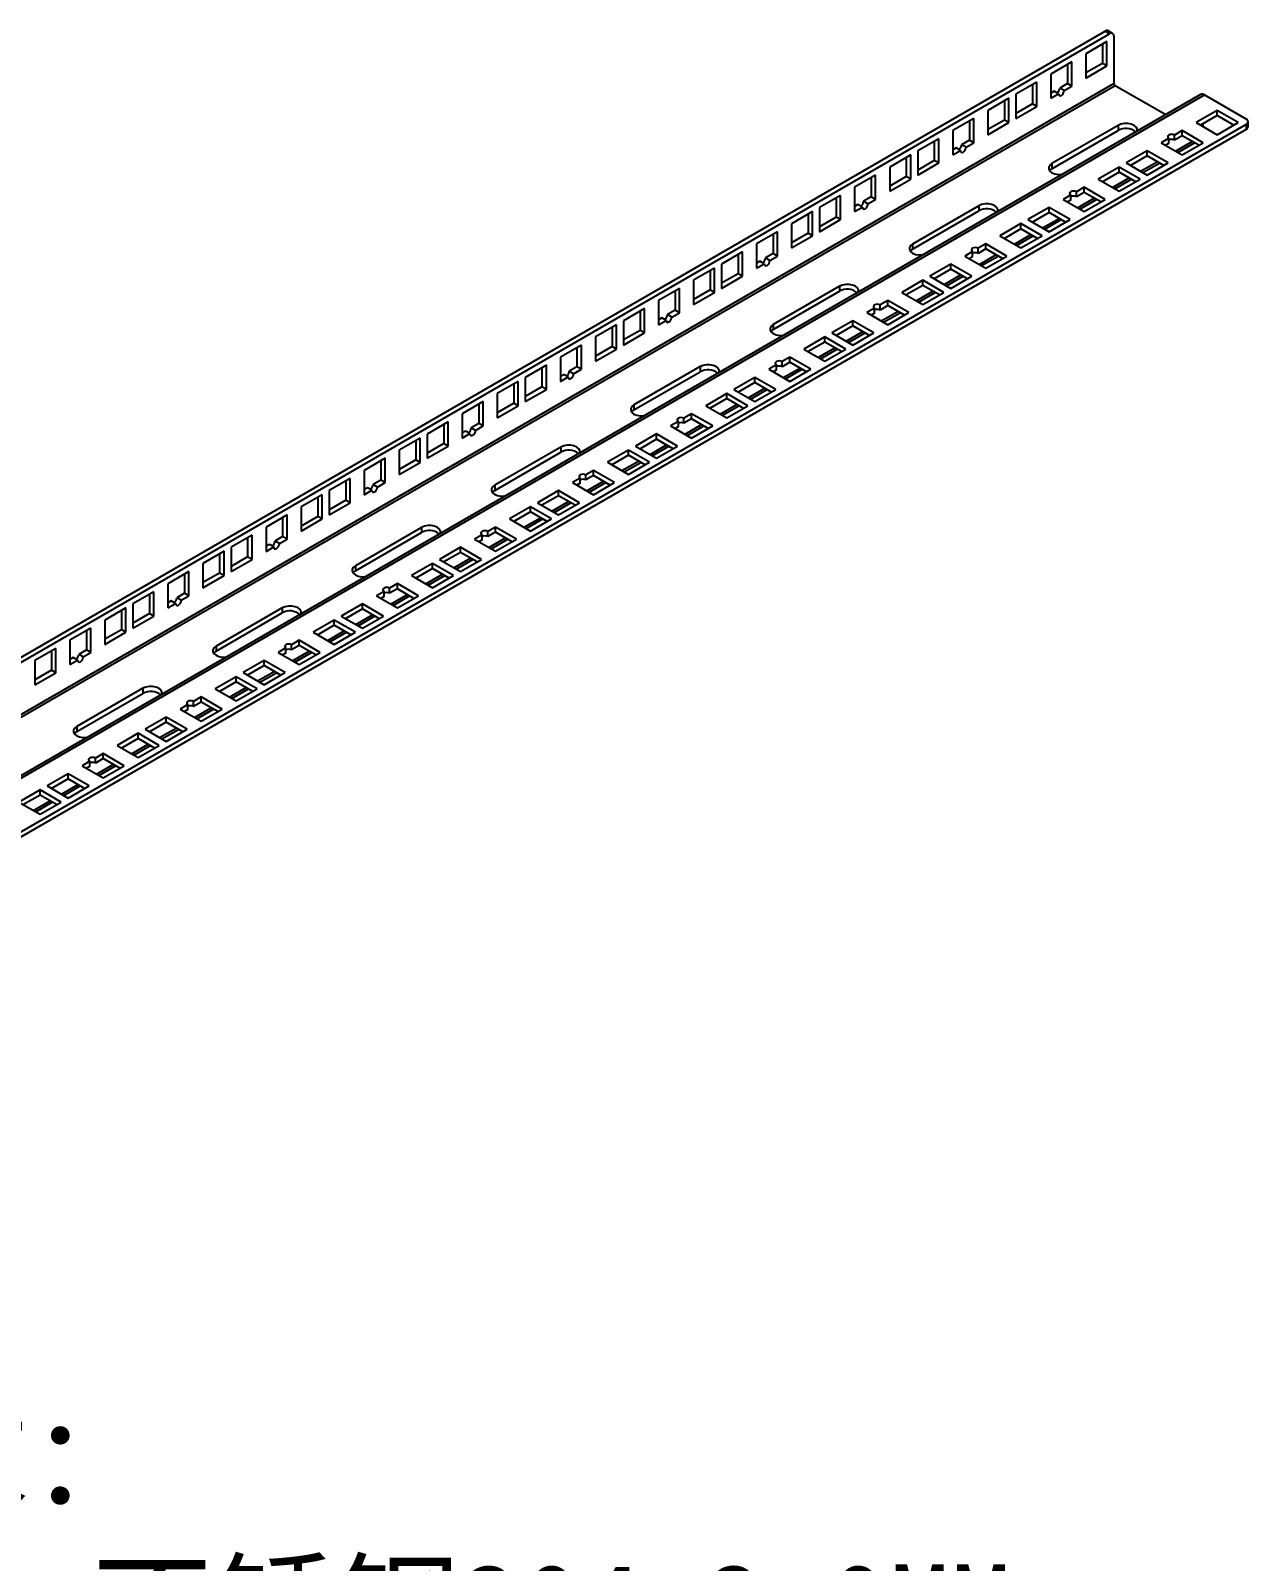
# Model space of a CAD drawing. Header units: millimetres. Extents: x -14348 to 6039, y -1826 to 2921.
# Drawn here: x 230.3 to 622.4, y -679.3 to -188.9 of the extents above; entities that cross this region are included whole.
import ezdxf

# ---------------------------------------------------------------- set-up
doc = ezdxf.new("R2010")
doc.units = ezdxf.units.MM
doc.layers.add('文字层', color=3, linetype='Continuous', lineweight=25)

msp = doc.modelspace()

# ---------------------------------------------------------------- linework, layer by layer
at = {"color": 7, "linetype": 'Continuous', "lineweight": 25}
for p, q in [((-179.157, -624.196), (574.618, -189.051)), ((-177.743, -625.013), (576.033, -189.867)), ((576.033, -189.867), (574.618, -189.051)), ((577.033, -189.768), (575.618, -188.952)), ((577.447, -190.684), (577.447, -205.79)), ((575.195, -192.392), (568.456, -196.283)), ((573.781, -193.209), (573.781, -199.358)), ((575.195, -200.174), (575.195, -192.392)), ((563.966, -198.875), (557.227, -202.765)), ((562.552, -199.691), (562.552, -205.84)), ((563.966, -206.656), (563.966, -198.875)), ((568.456, -196.283), (568.456, -204.064)), ((573.781, -199.358), (568.456, -202.431)), ((568.456, -204.064), (575.195, -200.174)), ((575.195, -200.174), (573.781, -199.358)), ((-179.157, -642.568), (577.447, -205.79)), ((552.744, -205.353), (546.005, -209.243)), ((552.744, -213.134), (552.744, -205.353)), ((557.227, -202.765), (557.227, -210.546)), ((562.552, -205.84), (560.08, -207.267)), ((563.966, -206.656), (562.552, -205.84)), ((-178.804, -643.181), (577.8, -206.402)), ((605.188, -209.338), (-151.416, -646.116)), ((-150.166, -646.24), (606.438, -209.462)), ((543.764, -210.537), (537.025, -214.427)), ((543.764, -218.319), (543.764, -210.537)), ((546.005, -209.243), (546.005, -217.025)), ((551.33, -206.169), (551.33, -212.318)), ((558.284, -208.303), (557.227, -208.914)), ((557.227, -210.546), (559.699, -209.12)), ((559.699, -209.12), (558.284, -208.303)), ((561.495, -208.083), (560.08, -207.267)), ((561.495, -208.083), (563.966, -206.656)), ((577.8, -206.402), (594.037, -215.775)), ((606.438, -209.462), (619.873, -217.218)), ((537.025, -214.427), (537.025, -222.209)), ((542.35, -211.353), (542.35, -217.502)), ((551.33, -212.318), (546.005, -215.392)), ((546.005, -217.025), (552.744, -213.134)), ((552.744, -213.134), (551.33, -212.318)), ((610.529, -214.423), (603.79, -218.314)), ((617.268, -218.314), (610.529, -214.423)), ((610.529, -216.056), (610.529, -214.423)), ((-133.903, -653.996), (619.873, -218.85)), ((-133.903, -655.629), (619.873, -220.483)), ((532.535, -217.019), (525.796, -220.91)), ((531.121, -217.836), (531.121, -223.985)), ((532.535, -224.801), (532.535, -217.019)), ((542.35, -217.502), (537.025, -220.576)), ((537.025, -222.209), (543.764, -218.319)), ((543.764, -218.319), (542.35, -217.502)), ((578.79, -219.22), (557.577, -231.466)), ((578.79, -219.22), (578.79, -220.853)), ((603.79, -218.314), (610.529, -222.204)), ((610.529, -216.056), (605.205, -219.13)), ((606.085, -219.638), (606.085, -218.622)), ((615.853, -219.13), (610.529, -216.056)), ((610.529, -222.204), (617.268, -218.314)), ((619.873, -220.483), (619.873, -218.85)), ((620.459, -219.667), (620.459, -218.034)), ((521.313, -223.498), (514.574, -227.388)), ((519.899, -224.314), (519.899, -230.463)), ((521.313, -231.279), (521.313, -223.498)), ((525.796, -220.91), (525.796, -228.691)), ((531.121, -223.985), (528.649, -225.411)), ((530.064, -226.228), (528.649, -225.411)), ((530.064, -226.228), (532.535, -224.801)), ((532.535, -224.801), (531.121, -223.985)), ((557.577, -233.099), (578.79, -220.853)), ((595.036, -223.367), (592.565, -224.794)), ((592.565, -224.794), (599.304, -228.684)), ((595.036, -225), (593.979, -225.61)), ((595.036, -225), (595.036, -223.367)), ((599.304, -220.904), (596.832, -222.33)), ((596.832, -223.963), (596.832, -222.33)), ((599.304, -222.537), (596.832, -223.963)), ((597.184, -227.46), (602.508, -224.387)), ((597.917, -227.883), (603.241, -224.81)), ((606.042, -224.794), (599.304, -220.904)), ((599.304, -222.537), (599.304, -220.904)), ((604.628, -225.61), (599.304, -222.537)), ((599.304, -228.684), (606.042, -224.794)), ((512.333, -228.682), (505.594, -232.572)), ((510.919, -229.498), (510.919, -235.647)), ((512.333, -236.463), (512.333, -228.682)), ((514.574, -227.388), (514.574, -235.169)), ((519.899, -230.463), (514.574, -233.537)), ((521.313, -231.279), (519.899, -230.463)), ((526.853, -226.448), (525.796, -227.058)), ((525.796, -228.691), (528.268, -227.264)), ((528.268, -227.264), (526.853, -226.448)), ((588.078, -227.384), (581.34, -231.274)), ((588.078, -229.017), (582.754, -232.091)), ((594.817, -231.274), (588.078, -227.384)), ((588.078, -229.017), (588.078, -227.384)), ((593.403, -232.091), (588.078, -229.017)), ((501.104, -235.164), (494.365, -239.054)), ((501.104, -242.946), (501.104, -235.164)), ((505.594, -232.572), (505.594, -240.354)), ((514.574, -235.169), (521.313, -231.279)), ((557.577, -231.466), (557.577, -233.099)), ((579.098, -232.568), (572.359, -236.458)), ((579.098, -234.201), (573.774, -237.275)), ((585.837, -236.458), (579.098, -232.568)), ((579.098, -234.201), (579.098, -232.568)), ((584.422, -237.275), (579.098, -234.201)), ((581.34, -231.274), (588.078, -235.164)), ((585.959, -233.941), (591.283, -230.867)), ((586.691, -234.364), (592.015, -231.29)), ((588.078, -235.164), (594.817, -231.274)), ((494.365, -239.054), (494.365, -246.836)), ((499.69, -235.98), (499.69, -242.129)), ((510.919, -235.647), (505.594, -238.721)), ((505.594, -240.354), (512.333, -236.463)), ((512.333, -236.463), (510.919, -235.647)), ((567.873, -239.048), (565.401, -240.475)), ((574.611, -242.939), (567.873, -239.048)), ((567.873, -240.681), (567.873, -239.048)), ((572.359, -236.458), (579.098, -240.348)), ((576.979, -239.125), (582.303, -236.051)), ((577.711, -239.548), (583.035, -236.474)), ((579.098, -240.348), (585.837, -236.458)), ((489.882, -241.642), (483.144, -245.532)), ((488.468, -242.459), (488.468, -248.607)), ((489.882, -249.424), (489.882, -241.642)), ((495.423, -244.593), (494.365, -245.203)), ((496.837, -245.409), (495.423, -244.593)), ((499.69, -242.129), (497.219, -243.556)), ((498.633, -244.372), (497.219, -243.556)), ((498.633, -244.372), (501.104, -242.946)), ((501.104, -242.946), (499.69, -242.129)), ((534.154, -244.988), (512.941, -257.234)), ((534.154, -244.988), (534.154, -246.621)), ((563.605, -241.512), (561.134, -242.939)), ((561.134, -242.939), (567.873, -246.829)), ((563.605, -243.145), (562.548, -243.755)), ((563.605, -243.145), (563.605, -241.512)), ((565.401, -242.108), (565.401, -240.475)), ((567.873, -240.681), (565.401, -242.108)), ((565.753, -245.605), (571.077, -242.531)), ((566.486, -246.028), (571.81, -242.954)), ((573.197, -243.755), (567.873, -240.681)), ((567.873, -246.829), (574.611, -242.939)), ((480.902, -246.826), (474.163, -250.717)), ((479.488, -247.643), (479.488, -253.792)), ((480.902, -254.608), (480.902, -246.826)), ((483.144, -245.532), (483.144, -253.314)), ((488.468, -248.607), (483.144, -251.681)), ((483.144, -253.314), (489.882, -249.424)), ((489.882, -249.424), (488.468, -248.607)), ((494.365, -246.836), (496.837, -245.409)), ((512.941, -258.867), (534.154, -246.621)), ((556.647, -245.529), (549.909, -249.419)), ((549.909, -249.419), (556.647, -253.309)), ((556.647, -247.162), (551.323, -250.235)), ((554.528, -252.085), (559.852, -249.012)), ((555.26, -252.508), (560.585, -249.435)), ((563.386, -249.419), (556.647, -245.529)), ((556.647, -247.162), (556.647, -245.529)), ((561.972, -250.235), (556.647, -247.162)), ((556.647, -253.309), (563.386, -249.419)), ((469.673, -253.309), (462.934, -257.199)), ((468.259, -254.125), (468.259, -260.274)), ((469.673, -261.09), (469.673, -253.309)), ((474.163, -250.717), (474.163, -258.498)), ((479.488, -253.792), (474.163, -256.865)), ((474.163, -258.498), (480.902, -254.608)), ((480.902, -254.608), (479.488, -253.792)), ((547.667, -250.713), (540.928, -254.603)), ((540.928, -254.603), (547.667, -258.493)), ((547.667, -252.346), (542.343, -255.419)), ((545.548, -257.27), (550.872, -254.196)), ((546.28, -257.692), (551.604, -254.619)), ((554.406, -254.603), (547.667, -250.713)), ((547.667, -252.346), (547.667, -250.713)), ((552.991, -255.419), (547.667, -252.346)), ((547.667, -258.493), (554.406, -254.603)), ((458.451, -259.787), (451.713, -263.677)), ((458.451, -267.568), (458.451, -259.787)), ((462.934, -257.199), (462.934, -264.98)), ((512.941, -257.234), (512.941, -258.867)), ((532.174, -259.656), (529.703, -261.083)), ((532.174, -261.29), (532.174, -259.656)), ((536.442, -257.193), (533.97, -258.62)), ((533.97, -260.253), (533.97, -258.62)), ((536.442, -258.826), (533.97, -260.253)), ((543.18, -261.083), (536.442, -257.193)), ((536.442, -258.826), (536.442, -257.193)), ((541.766, -261.9), (536.442, -258.826)), ((451.713, -263.677), (451.713, -271.459)), ((457.037, -260.603), (457.037, -266.752)), ((463.992, -262.737), (462.934, -263.348)), ((462.934, -264.98), (465.406, -263.554)), ((465.406, -263.554), (463.992, -262.737)), ((468.259, -260.274), (465.788, -261.701)), ((467.202, -262.517), (465.788, -261.701)), ((467.202, -262.517), (469.673, -261.09)), ((469.673, -261.09), (468.259, -260.274)), ((525.216, -263.673), (518.478, -267.563)), ((531.955, -267.563), (525.216, -263.673)), ((525.216, -265.306), (525.216, -263.673)), ((529.703, -261.083), (536.442, -264.973)), ((532.174, -261.29), (531.117, -261.9)), ((534.322, -263.75), (539.647, -260.676)), ((535.055, -264.173), (540.379, -261.099)), ((536.442, -264.973), (543.18, -261.083)), ((449.471, -264.971), (442.732, -268.861)), ((442.732, -268.861), (442.732, -276.643)), ((448.057, -265.787), (448.057, -271.936)), ((449.471, -272.753), (449.471, -264.971)), ((457.037, -266.752), (451.713, -269.826)), ((451.713, -271.459), (458.451, -267.568)), ((458.451, -267.568), (457.037, -266.752)), ((516.236, -268.857), (509.497, -272.748)), ((522.975, -272.748), (516.236, -268.857)), ((516.236, -270.491), (516.236, -268.857)), ((518.478, -267.563), (525.216, -271.454)), ((525.216, -265.306), (519.892, -268.38)), ((523.097, -270.23), (528.421, -267.156)), ((523.829, -270.653), (529.154, -267.579)), ((530.541, -268.38), (525.216, -265.306)), ((525.216, -271.454), (531.955, -267.563)), ((438.242, -271.453), (431.504, -275.344)), ((436.828, -272.27), (436.828, -278.419)), ((438.242, -279.235), (438.242, -271.453)), ((448.057, -271.936), (442.732, -275.01)), ((442.732, -276.643), (449.471, -272.753)), ((449.471, -272.753), (448.057, -271.936)), ((489.518, -270.756), (468.305, -283.002)), ((468.305, -284.635), (489.518, -272.389)), ((489.518, -270.756), (489.518, -272.389)), ((509.497, -272.748), (516.236, -276.638)), ((516.236, -270.491), (510.912, -273.564)), ((514.117, -275.414), (519.441, -272.341)), ((514.849, -275.837), (520.173, -272.763)), ((521.56, -273.564), (516.236, -270.491)), ((516.236, -276.638), (522.975, -272.748)), ((427.021, -277.932), (420.282, -281.822)), ((425.606, -278.748), (425.606, -284.897)), ((427.021, -285.713), (427.021, -277.932)), ((431.504, -275.344), (431.504, -283.125)), ((436.828, -278.419), (434.357, -279.845)), ((435.771, -280.662), (438.242, -279.235)), ((438.242, -279.235), (436.828, -278.419)), ((500.743, -277.801), (498.272, -279.228)), ((498.272, -279.228), (505.011, -283.118)), ((500.743, -279.434), (499.687, -280.044)), ((500.743, -279.434), (500.743, -277.801)), ((505.011, -275.338), (502.54, -276.764)), ((502.54, -278.397), (502.54, -276.764)), ((505.011, -276.971), (502.54, -278.397)), ((502.891, -281.894), (508.216, -278.821)), ((503.624, -282.317), (508.948, -279.244)), ((511.75, -279.228), (505.011, -275.338)), ((505.011, -276.971), (505.011, -275.338)), ((510.335, -280.044), (505.011, -276.971)), ((505.011, -283.118), (511.75, -279.228)), ((418.04, -283.116), (411.302, -287.006)), ((416.626, -283.932), (416.626, -290.081)), ((418.04, -290.897), (418.04, -283.116)), ((420.282, -281.822), (420.282, -289.603)), ((432.561, -280.882), (431.504, -281.492)), ((431.504, -283.125), (433.975, -281.698)), ((433.975, -281.698), (432.561, -280.882)), ((435.771, -280.662), (434.357, -279.845)), ((468.305, -283.002), (468.305, -284.635)), ((493.786, -281.818), (487.047, -285.708)), ((493.786, -283.451), (488.461, -286.525)), ((500.524, -285.708), (493.786, -281.818)), ((493.786, -283.451), (493.786, -281.818)), ((499.11, -286.525), (493.786, -283.451)), ((411.302, -287.006), (411.302, -294.788)), ((425.606, -284.897), (420.282, -287.971)), ((420.282, -289.603), (427.021, -285.713)), ((427.021, -285.713), (425.606, -284.897)), ((484.805, -287.002), (478.067, -290.892)), ((484.805, -288.635), (479.481, -291.709)), ((491.544, -290.892), (484.805, -287.002)), ((484.805, -288.635), (484.805, -287.002)), ((490.13, -291.709), (484.805, -288.635)), ((487.047, -285.708), (493.786, -289.598)), ((491.666, -288.375), (496.99, -285.301)), ((492.399, -288.798), (497.723, -285.724)), ((493.786, -289.598), (500.524, -285.708)), ((406.811, -289.598), (400.073, -293.488)), ((400.073, -293.488), (400.073, -301.27)), ((405.397, -290.414), (405.397, -296.563)), ((406.811, -297.38), (406.811, -289.598)), ((416.626, -290.081), (411.302, -293.155)), ((411.302, -294.788), (418.04, -290.897)), ((418.04, -290.897), (416.626, -290.081)), ((473.58, -293.482), (471.109, -294.909)), ((480.319, -297.373), (473.58, -293.482)), ((473.58, -295.115), (473.58, -293.482)), ((478.067, -290.892), (484.805, -294.782)), ((482.686, -293.559), (488.01, -290.485)), ((483.418, -293.982), (488.743, -290.908)), ((484.805, -294.782), (491.544, -290.892)), ((395.59, -296.076), (388.851, -299.966)), ((394.175, -296.893), (394.175, -303.041)), ((395.59, -303.858), (395.59, -296.076)), ((401.13, -299.027), (400.073, -299.637)), ((402.544, -299.843), (401.13, -299.027)), ((405.397, -296.563), (402.926, -297.99)), ((404.34, -298.806), (402.926, -297.99)), ((404.34, -298.806), (406.811, -297.38)), ((406.811, -297.38), (405.397, -296.563)), ((444.882, -296.524), (423.669, -308.77)), ((423.669, -310.403), (444.882, -298.157)), ((444.882, -296.524), (444.882, -298.157)), ((469.313, -295.946), (466.841, -297.373)), ((466.841, -297.373), (473.58, -301.263)), ((469.313, -297.579), (468.256, -298.189)), ((469.313, -297.579), (469.313, -295.946)), ((471.109, -296.542), (471.109, -294.909)), ((473.58, -295.115), (471.109, -296.542)), ((471.46, -300.039), (476.785, -296.966)), ((472.193, -300.462), (477.517, -297.388)), ((478.904, -298.189), (473.58, -295.115)), ((473.58, -301.263), (480.319, -297.373)), ((386.609, -301.26), (379.871, -305.151)), ((385.195, -302.077), (385.195, -308.226)), ((386.609, -309.042), (386.609, -301.26)), ((388.851, -299.966), (388.851, -307.748)), ((394.175, -303.041), (388.851, -306.115)), ((388.851, -307.748), (395.59, -303.858)), ((395.59, -303.858), (394.175, -303.041)), ((400.073, -301.27), (402.544, -299.843)), ((462.355, -299.963), (455.616, -303.853)), ((455.616, -303.853), (462.355, -307.743)), ((462.355, -301.596), (457.03, -304.669)), ((460.235, -306.519), (465.559, -303.446)), ((460.968, -306.942), (466.292, -303.869)), ((469.093, -303.853), (462.355, -299.963)), ((462.355, -301.596), (462.355, -299.963)), ((467.679, -304.669), (462.355, -301.596)), ((462.355, -307.743), (469.093, -303.853)), ((375.381, -307.743), (368.642, -311.633)), ((373.966, -308.559), (373.966, -314.708)), ((375.381, -315.524), (375.381, -307.743)), ((379.871, -305.151), (379.871, -312.932)), ((385.195, -308.226), (379.871, -311.299)), ((386.609, -309.042), (385.195, -308.226)), ((423.669, -308.77), (423.669, -310.403)), ((453.374, -305.147), (446.636, -309.037)), ((453.374, -306.78), (448.05, -309.853)), ((451.255, -311.704), (456.579, -308.63)), ((460.113, -309.037), (453.374, -305.147)), ((453.374, -306.78), (453.374, -305.147)), ((458.699, -309.853), (453.374, -306.78)), ((368.642, -311.633), (368.642, -319.414)), ((379.871, -312.932), (386.609, -309.042)), ((442.149, -311.627), (439.678, -313.054)), ((439.678, -314.687), (439.678, -313.054)), ((442.149, -313.26), (439.678, -314.687)), ((448.888, -315.517), (442.149, -311.627)), ((442.149, -313.26), (442.149, -311.627)), ((447.473, -316.334), (442.149, -313.26)), ((446.636, -309.037), (453.374, -312.927)), ((451.987, -312.126), (457.312, -309.053)), ((453.374, -312.927), (460.113, -309.037)), ((364.159, -314.221), (357.42, -318.111)), ((357.42, -318.111), (357.42, -325.893)), ((362.745, -315.037), (362.745, -321.186)), ((364.159, -322.003), (364.159, -314.221)), ((369.699, -317.171), (368.642, -317.782)), ((368.642, -319.414), (371.113, -317.988)), ((371.113, -317.988), (369.699, -317.171)), ((373.966, -314.708), (371.495, -316.135)), ((372.909, -316.951), (371.495, -316.135)), ((372.909, -316.951), (375.381, -315.524)), ((375.381, -315.524), (373.966, -314.708)), ((430.924, -318.107), (424.185, -321.997)), ((437.662, -321.997), (430.924, -318.107)), ((430.924, -319.74), (430.924, -318.107)), ((437.882, -314.091), (435.41, -315.517)), ((435.41, -315.517), (442.149, -319.407)), ((437.882, -315.724), (436.825, -316.334)), ((437.882, -315.724), (437.882, -314.091)), ((440.03, -318.184), (445.354, -315.11)), ((440.762, -318.607), (446.086, -315.533)), ((442.149, -319.407), (448.888, -315.517)), ((355.178, -319.405), (348.44, -323.295)), ((348.44, -323.295), (348.44, -331.077)), ((353.764, -320.221), (353.764, -326.37)), ((355.178, -327.187), (355.178, -319.405)), ((362.745, -321.186), (357.42, -324.26)), ((357.42, -325.893), (364.159, -322.003)), ((364.159, -322.003), (362.745, -321.186)), ((400.246, -322.291), (379.033, -334.538)), ((400.246, -322.291), (400.246, -323.925)), ((421.944, -323.291), (415.205, -327.182)), ((428.682, -327.182), (421.944, -323.291)), ((421.944, -324.925), (421.944, -323.291)), ((424.185, -321.997), (430.924, -325.888)), ((430.924, -319.74), (425.599, -322.814)), ((428.804, -324.664), (434.129, -321.59)), ((429.537, -325.087), (434.861, -322.013)), ((436.248, -322.814), (430.924, -319.74)), ((430.924, -325.888), (437.662, -321.997)), ((343.95, -325.887), (337.211, -329.778)), ((342.535, -326.704), (342.535, -332.853)), ((343.95, -333.669), (343.95, -325.887)), ((353.764, -326.37), (348.44, -329.444)), ((348.44, -331.077), (355.178, -327.187)), ((355.178, -327.187), (353.764, -326.37)), ((379.033, -336.171), (400.246, -323.925)), ((415.205, -327.182), (421.944, -331.072)), ((421.944, -324.925), (416.619, -327.998)), ((419.824, -329.848), (425.148, -326.775)), ((420.556, -330.271), (425.881, -327.197)), ((427.268, -327.998), (421.944, -324.925)), ((421.944, -331.072), (428.682, -327.182)), ((332.728, -332.366), (325.989, -336.256)), ((331.314, -333.182), (331.314, -339.331)), ((332.728, -340.147), (332.728, -332.366)), ((337.211, -329.778), (337.211, -337.559)), ((342.535, -332.853), (340.064, -334.279)), ((343.95, -333.669), (342.535, -332.853)), ((406.451, -332.235), (403.979, -333.662)), ((406.451, -333.868), (406.451, -332.235)), ((410.718, -329.772), (408.247, -331.198)), ((408.247, -332.831), (408.247, -331.198)), ((410.718, -331.405), (408.247, -332.831)), ((408.599, -336.328), (413.923, -333.255)), ((417.457, -333.662), (410.718, -329.772)), ((410.718, -331.405), (410.718, -329.772)), ((416.042, -334.478), (410.718, -331.405)), ((323.748, -337.55), (317.009, -341.44)), ((322.333, -338.366), (322.333, -344.515)), ((323.748, -345.331), (323.748, -337.55)), ((325.989, -336.256), (325.989, -344.037)), ((338.268, -335.316), (337.211, -335.926)), ((337.211, -337.559), (339.682, -336.132)), ((339.682, -336.132), (338.268, -335.316)), ((341.478, -335.096), (340.064, -334.279)), ((341.478, -335.096), (343.95, -333.669)), ((379.033, -334.538), (379.033, -336.171)), ((399.493, -336.252), (392.754, -340.142)), ((399.493, -337.885), (394.169, -340.959)), ((406.232, -340.142), (399.493, -336.252)), ((399.493, -337.885), (399.493, -336.252)), ((404.817, -340.959), (399.493, -337.885)), ((403.979, -333.662), (410.718, -337.552)), ((406.451, -333.868), (405.394, -334.478)), ((409.331, -336.751), (414.655, -333.678)), ((410.718, -337.552), (417.457, -333.662)), ((317.009, -341.44), (317.009, -349.222)), ((331.314, -339.331), (325.989, -342.405)), ((325.989, -344.037), (332.728, -340.147)), ((332.728, -340.147), (331.314, -339.331)), ((390.513, -341.436), (383.774, -345.326)), ((390.513, -343.069), (385.188, -346.143)), ((397.251, -345.326), (390.513, -341.436)), ((390.513, -343.069), (390.513, -341.436)), ((395.837, -346.143), (390.513, -343.069)), ((392.754, -340.142), (399.493, -344.032)), ((397.373, -342.809), (402.698, -339.735)), ((398.106, -343.232), (403.43, -340.158)), ((399.493, -344.032), (406.232, -340.142)), ((312.519, -344.032), (305.78, -347.922)), ((305.78, -347.922), (305.78, -355.704)), ((311.105, -344.848), (311.105, -350.997)), ((312.519, -351.814), (312.519, -344.032)), ((322.333, -344.515), (317.009, -347.589)), ((317.009, -349.222), (323.748, -345.331)), ((323.748, -345.331), (322.333, -344.515)), ((355.61, -348.059), (334.397, -360.305)), ((355.61, -348.059), (355.61, -349.692)), ((379.287, -347.916), (376.816, -349.343)), ((386.026, -351.807), (379.287, -347.916)), ((379.287, -349.549), (379.287, -347.916)), ((383.774, -345.326), (390.513, -349.216)), ((388.393, -347.993), (393.717, -344.919)), ((389.126, -348.416), (394.45, -345.342)), ((390.513, -349.216), (397.251, -345.326)), ((301.297, -350.51), (294.558, -354.4)), ((299.883, -351.327), (299.883, -357.475)), ((301.297, -358.292), (301.297, -350.51)), ((311.105, -350.997), (308.633, -352.424)), ((310.047, -353.24), (308.633, -352.424)), ((310.047, -353.24), (312.519, -351.814)), ((312.519, -351.814), (311.105, -350.997)), ((334.397, -361.939), (355.61, -349.692)), ((375.02, -350.38), (372.549, -351.807)), ((372.549, -351.807), (379.287, -355.697)), ((375.02, -352.013), (373.963, -352.623)), ((375.02, -352.013), (375.02, -350.38)), ((376.816, -350.976), (376.816, -349.343)), ((379.287, -349.549), (376.816, -350.976)), ((377.168, -354.473), (382.492, -351.4)), ((377.9, -354.896), (383.225, -351.822)), ((384.612, -352.623), (379.287, -349.549)), ((379.287, -355.697), (386.026, -351.807)), ((292.317, -355.694), (285.578, -359.585)), ((290.902, -356.511), (290.902, -362.66)), ((292.317, -363.476), (292.317, -355.694)), ((294.558, -354.4), (294.558, -362.182)), ((299.883, -357.475), (294.558, -360.549)), ((301.297, -358.292), (299.883, -357.475)), ((306.837, -353.461), (305.78, -354.071)), ((305.78, -355.704), (308.251, -354.277)), ((308.251, -354.277), (306.837, -353.461)), ((368.062, -354.397), (361.323, -358.287)), ((368.062, -356.03), (362.738, -359.103)), ((365.942, -360.953), (371.267, -357.88)), ((374.801, -358.287), (368.062, -354.397)), ((368.062, -356.03), (368.062, -354.397)), ((373.386, -359.103), (368.062, -356.03)), ((281.088, -362.177), (274.349, -366.067)), ((281.088, -369.958), (281.088, -362.177)), ((285.578, -359.585), (285.578, -367.366)), ((290.902, -362.66), (285.578, -365.733)), ((292.317, -363.476), (290.902, -362.66)), ((294.558, -362.182), (301.297, -358.292)), ((334.397, -360.305), (334.397, -361.939)), ((359.082, -359.581), (352.343, -363.471)), ((359.082, -361.214), (353.757, -364.287)), ((365.82, -363.471), (359.082, -359.581)), ((359.082, -361.214), (359.082, -359.581)), ((364.406, -364.287), (359.082, -361.214)), ((361.323, -358.287), (368.062, -362.177)), ((366.675, -361.376), (371.999, -358.303)), ((368.062, -362.177), (374.801, -358.287)), ((274.349, -366.067), (274.349, -373.849)), ((279.674, -362.993), (279.674, -369.142)), ((285.578, -367.366), (292.317, -363.476)), ((347.856, -366.061), (345.385, -367.488)), ((345.385, -369.121), (345.385, -367.488)), ((347.856, -367.694), (345.385, -369.121)), ((354.595, -369.951), (347.856, -366.061)), ((347.856, -367.694), (347.856, -366.061)), ((353.181, -370.768), (347.856, -367.694)), ((352.343, -363.471), (359.082, -367.361)), ((356.962, -366.138), (362.287, -363.064)), ((357.695, -366.56), (363.019, -363.487)), ((359.082, -367.361), (365.82, -363.471)), ((269.866, -368.655), (263.127, -372.545)), ((263.127, -372.545), (263.127, -380.327)), ((268.452, -369.471), (268.452, -375.62)), ((269.866, -376.437), (269.866, -368.655)), ((275.406, -371.605), (274.349, -372.216)), ((274.349, -373.849), (276.82, -372.422)), ((276.82, -372.422), (275.406, -371.605)), ((279.674, -369.142), (277.202, -370.569)), ((278.616, -371.385), (277.202, -370.569)), ((278.616, -371.385), (281.088, -369.958)), ((281.088, -369.958), (279.674, -369.142)), ((336.631, -372.541), (329.892, -376.431)), ((343.37, -376.431), (336.631, -372.541)), ((336.631, -374.174), (336.631, -372.541)), ((343.589, -368.525), (341.118, -369.951)), ((341.118, -369.951), (347.856, -373.841)), ((343.589, -370.158), (342.532, -370.768)), ((343.589, -370.158), (343.589, -368.525)), ((345.737, -372.618), (351.061, -369.544)), ((346.469, -373.041), (351.794, -369.967)), ((347.856, -373.841), (354.595, -369.951)), ((260.886, -373.839), (254.147, -377.729)), ((259.472, -374.655), (259.472, -380.804)), ((260.886, -381.621), (260.886, -373.839)), ((268.452, -375.62), (263.127, -378.694)), ((263.127, -380.327), (269.866, -376.437)), ((269.866, -376.437), (268.452, -375.62)), ((310.974, -373.827), (289.76, -386.073)), ((289.76, -387.706), (310.974, -375.46)), ((310.974, -373.827), (310.974, -375.46)), ((329.892, -376.431), (336.631, -380.322)), ((336.631, -374.174), (331.307, -377.248)), ((334.512, -379.098), (339.836, -376.024)), ((335.244, -379.521), (340.568, -376.447)), ((341.955, -377.248), (336.631, -374.174)), ((336.631, -380.322), (343.37, -376.431)), ((249.657, -380.321), (242.918, -384.212)), ((248.243, -381.138), (248.243, -387.287)), ((249.657, -388.103), (249.657, -380.321)), ((254.147, -377.729), (254.147, -385.511)), ((259.472, -380.804), (254.147, -383.878)), ((254.147, -385.511), (260.886, -381.621)), ((260.886, -381.621), (259.472, -380.804)), ((327.651, -377.725), (320.912, -381.616)), ((320.912, -381.616), (327.651, -385.506)), ((327.651, -379.359), (322.327, -382.432)), ((325.531, -384.282), (330.856, -381.209)), ((326.264, -384.705), (331.588, -381.631)), ((334.39, -381.616), (327.651, -377.725)), ((327.651, -379.359), (327.651, -377.725)), ((332.975, -382.432), (327.651, -379.359)), ((327.651, -385.506), (334.39, -381.616)), ((238.435, -386.8), (231.696, -390.69)), ((238.435, -394.581), (238.435, -386.8)), ((242.918, -384.212), (242.918, -391.993)), ((248.243, -387.287), (245.771, -388.713)), ((249.657, -388.103), (248.243, -387.287)), ((289.76, -386.073), (289.76, -387.706)), ((312.158, -386.669), (309.687, -388.096)), ((312.158, -388.302), (312.158, -386.669)), ((316.425, -384.206), (313.954, -385.632)), ((313.954, -387.265), (313.954, -385.632)), ((316.425, -385.839), (313.954, -387.265)), ((323.164, -388.096), (316.425, -384.206)), ((316.425, -385.839), (316.425, -384.206)), ((321.75, -388.912), (316.425, -385.839)), ((231.696, -390.69), (231.696, -398.471)), ((237.021, -387.616), (237.021, -393.765)), ((243.975, -389.75), (242.918, -390.36)), ((242.918, -391.993), (245.39, -390.566)), ((245.39, -390.566), (243.975, -389.75)), ((247.186, -389.53), (245.771, -388.713)), ((247.186, -389.53), (249.657, -388.103)), ((305.2, -390.686), (298.461, -394.576)), ((305.2, -392.319), (299.876, -395.393)), ((311.939, -394.576), (305.2, -390.686)), ((305.2, -392.319), (305.2, -390.686)), ((310.524, -395.393), (305.2, -392.319)), ((309.687, -388.096), (316.425, -391.986)), ((312.158, -388.302), (311.101, -388.912)), ((314.306, -390.762), (319.63, -387.689)), ((315.038, -391.185), (320.363, -388.112)), ((316.425, -391.986), (323.164, -388.096)), ((237.021, -393.765), (231.696, -396.839)), ((231.696, -398.471), (238.435, -394.581)), ((238.435, -394.581), (237.021, -393.765)), ((296.22, -395.87), (289.481, -399.76)), ((302.959, -399.76), (296.22, -395.87)), ((296.22, -397.503), (296.22, -395.87)), ((298.461, -394.576), (305.2, -398.466)), ((303.081, -397.243), (308.405, -394.169)), ((303.813, -397.666), (309.137, -394.592)), ((305.2, -398.466), (311.939, -394.576)), ((266.338, -399.595), (245.124, -411.841)), ((245.124, -413.474), (266.338, -401.228)), ((266.338, -399.595), (266.338, -401.228)), ((289.481, -399.76), (296.22, -403.65)), ((296.22, -397.503), (290.896, -400.577)), ((294.1, -402.427), (299.425, -399.353)), ((294.833, -402.85), (300.157, -399.776)), ((301.544, -400.577), (296.22, -397.503)), ((296.22, -403.65), (302.959, -399.76)), ((280.727, -404.814), (278.256, -406.241)), ((278.256, -406.241), (284.995, -410.131)), ((280.727, -406.447), (279.67, -407.057)), ((280.727, -406.447), (280.727, -404.814)), ((284.995, -402.35), (282.523, -403.777)), ((282.523, -405.41), (282.523, -403.777)), ((284.995, -403.983), (282.523, -405.41)), ((282.875, -408.907), (288.199, -405.834)), ((283.608, -409.33), (288.932, -406.256)), ((291.733, -406.241), (284.995, -402.35)), ((284.995, -403.983), (284.995, -402.35)), ((290.319, -407.057), (284.995, -403.983)), ((284.995, -410.131), (291.733, -406.241)), ((245.124, -411.841), (245.124, -413.474)), ((273.769, -408.831), (267.031, -412.721)), ((273.769, -410.464), (268.445, -413.537)), ((280.508, -412.721), (273.769, -408.831)), ((273.769, -410.464), (273.769, -408.831)), ((279.094, -413.537), (273.769, -410.464)), ((264.789, -414.015), (258.05, -417.905)), ((264.789, -415.648), (259.465, -418.722)), ((271.528, -417.905), (264.789, -414.015)), ((264.789, -415.648), (264.789, -414.015)), ((270.113, -418.722), (264.789, -415.648)), ((267.031, -412.721), (273.769, -416.611)), ((271.65, -415.387), (276.974, -412.314)), ((272.382, -415.81), (277.707, -412.737)), ((273.769, -416.611), (280.508, -412.721)), ((253.564, -420.495), (251.092, -421.922)), ((260.302, -424.385), (253.564, -420.495)), ((253.564, -422.128), (253.564, -420.495)), ((258.05, -417.905), (264.789, -421.795)), ((262.67, -420.572), (267.994, -417.498)), ((263.402, -420.994), (268.726, -417.921)), ((264.789, -421.795), (271.528, -417.905)), ((249.296, -422.959), (246.825, -424.385)), ((246.825, -424.385), (253.564, -428.275)), ((249.296, -424.592), (248.239, -425.202)), ((249.296, -424.592), (249.296, -422.959)), ((251.092, -423.555), (251.092, -421.922)), ((253.564, -422.128), (251.092, -423.555)), ((251.444, -427.052), (256.769, -423.978)), ((252.177, -427.475), (257.501, -424.401)), ((258.888, -425.202), (253.564, -422.128)), ((253.564, -428.275), (260.302, -424.385)), ((242.338, -426.975), (235.6, -430.865)), ((235.6, -430.865), (242.338, -434.756)), ((242.338, -428.608), (237.014, -431.682)), ((240.219, -433.532), (245.543, -430.458)), ((240.951, -433.955), (246.276, -430.881)), ((249.077, -430.865), (242.338, -426.975)), ((242.338, -428.608), (242.338, -426.975)), ((247.663, -431.682), (242.338, -428.608)), ((242.338, -434.756), (249.077, -430.865)), ((233.358, -432.159), (226.619, -436.05)), ((226.619, -436.05), (233.358, -439.94)), ((233.358, -433.793), (228.034, -436.866)), ((231.239, -438.716), (236.563, -435.643)), ((231.971, -439.139), (237.295, -436.065)), ((240.097, -436.05), (233.358, -432.159)), ((233.358, -433.793), (233.358, -432.159)), ((238.682, -436.866), (233.358, -433.793)), ((233.358, -439.94), (240.097, -436.05))]:
    msp.add_line(p, q, dxfattribs=at)
at = {"color": 7, "linetype": 'Continuous', "lineweight": 25, "flags": 128}
for points in [[(559.699, -209.12), (559.767, -209.477), (559.962, -209.701), (560.253, -209.758), (560.597, -209.638), (560.94, -209.361), (561.232, -208.968), (561.426, -208.519), (561.495, -208.083)], [(584.877, -221.063), (584.892, -221.015), (584.892, -220.364), (584.544, -219.746), (583.882, -219.22), (582.97, -218.838), (581.899, -218.637), (580.773, -218.637), (579.702, -218.838), (578.79, -219.22)], [(596.832, -222.33), (596.42, -222.171), (595.934, -222.116), (595.448, -222.171), (595.036, -222.33), (594.761, -222.568), (594.664, -222.849), (594.761, -223.129), (595.036, -223.367)], [(528.268, -227.264), (528.336, -227.622), (528.531, -227.846), (528.822, -227.903), (529.166, -227.783), (529.509, -227.506), (529.801, -227.113), (529.995, -226.664), (530.064, -226.228)], [(557.577, -231.466), (556.915, -231.992), (556.567, -232.611), (556.567, -233.261), (556.915, -233.879), (557.577, -234.405), (558.488, -234.787), (559.56, -234.988), (560.686, -234.988), (560.77, -234.98)], [(556.812, -233.752), (556.915, -233.625), (557.577, -233.099)], [(565.401, -240.475), (564.989, -240.316), (564.503, -240.26), (564.017, -240.316), (563.605, -240.475), (563.33, -240.713), (563.233, -240.993), (563.33, -241.274), (563.605, -241.512)], [(496.837, -245.409), (496.905, -245.767), (497.1, -245.991), (497.391, -246.047), (497.735, -245.928), (498.078, -245.65), (498.37, -245.257), (498.564, -244.809), (498.633, -244.372)], [(540.241, -246.831), (540.256, -246.782), (540.256, -246.132), (539.907, -245.514), (539.245, -244.988), (538.334, -244.606), (537.263, -244.405), (536.137, -244.405), (535.065, -244.606), (534.154, -244.988)], [(512.941, -257.234), (512.279, -257.76), (511.931, -258.378), (511.931, -259.029), (512.279, -259.647), (512.941, -260.173), (513.852, -260.555), (514.923, -260.756), (516.05, -260.756), (516.134, -260.748)], [(512.176, -259.52), (512.279, -259.393), (512.941, -258.867)], [(533.97, -258.62), (533.558, -258.461), (533.072, -258.405), (532.586, -258.461), (532.174, -258.62), (531.899, -258.858), (531.802, -259.138), (531.899, -259.419), (532.174, -259.656)], [(465.406, -263.554), (465.474, -263.911), (465.669, -264.135), (465.96, -264.192), (466.304, -264.072), (466.648, -263.795), (466.939, -263.402), (467.134, -262.953), (467.202, -262.517)], [(495.605, -272.599), (495.619, -272.55), (495.619, -271.9), (495.271, -271.282), (494.609, -270.756), (493.698, -270.374), (492.627, -270.173), (491.501, -270.173), (490.429, -270.374), (489.518, -270.756)], [(502.54, -276.764), (502.128, -276.605), (501.642, -276.55), (501.156, -276.605), (500.743, -276.764), (500.468, -277.002), (500.372, -277.283), (500.468, -277.563), (500.743, -277.801)], [(433.975, -281.698), (434.043, -282.056), (434.238, -282.28), (434.529, -282.337), (434.873, -282.217), (435.217, -281.94), (435.508, -281.547), (435.703, -281.098), (435.771, -280.662)], [(468.305, -283.002), (467.643, -283.528), (467.295, -284.146), (467.295, -284.796), (467.643, -285.415), (468.305, -285.941), (469.216, -286.323), (470.287, -286.524), (471.414, -286.524), (471.498, -286.516)], [(467.54, -285.288), (467.643, -285.161), (468.305, -284.635)], [(402.544, -299.843), (402.612, -300.201), (402.807, -300.425), (403.098, -300.481), (403.442, -300.362), (403.786, -300.084), (404.077, -299.691), (404.272, -299.243), (404.34, -298.806)], [(450.969, -298.367), (450.983, -298.318), (450.983, -297.668), (450.635, -297.05), (449.973, -296.524), (449.062, -296.141), (447.991, -295.94), (446.864, -295.94), (445.793, -296.141), (444.882, -296.524)], [(471.109, -294.909), (470.697, -294.75), (470.211, -294.694), (469.725, -294.75), (469.313, -294.909), (469.037, -295.147), (468.941, -295.427), (469.037, -295.708), (469.313, -295.946)], [(423.669, -308.77), (423.007, -309.296), (422.659, -309.914), (422.659, -310.564), (423.007, -311.183), (423.669, -311.709), (424.58, -312.091), (425.651, -312.292), (426.778, -312.292), (426.862, -312.284)], [(422.904, -311.056), (423.007, -310.929), (423.669, -310.403)], [(439.678, -313.054), (439.266, -312.895), (438.78, -312.839), (438.294, -312.895), (437.882, -313.054), (437.606, -313.292), (437.51, -313.572), (437.606, -313.853), (437.882, -314.091)], [(371.113, -317.988), (371.181, -318.345), (371.376, -318.569), (371.667, -318.626), (372.011, -318.506), (372.355, -318.229), (372.646, -317.836), (372.841, -317.387), (372.909, -316.951)], [(406.333, -324.135), (406.347, -324.086), (406.347, -323.436), (405.999, -322.818), (405.337, -322.291), (404.426, -321.909), (403.355, -321.708), (402.228, -321.708), (401.157, -321.909), (400.246, -322.291)], [(408.247, -331.198), (407.835, -331.039), (407.349, -330.984), (406.863, -331.039), (406.451, -331.198), (406.175, -331.436), (406.079, -331.717), (406.175, -331.997), (406.451, -332.235)], [(339.682, -336.132), (339.751, -336.49), (339.945, -336.714), (340.237, -336.771), (340.58, -336.651), (340.924, -336.374), (341.215, -335.981), (341.41, -335.532), (341.478, -335.096)], [(379.033, -334.538), (378.371, -335.064), (378.023, -335.682), (378.023, -336.332), (378.371, -336.951), (379.033, -337.477), (379.944, -337.859), (381.015, -338.06), (382.141, -338.06), (382.226, -338.051)], [(378.268, -336.824), (378.371, -336.697), (379.033, -336.171)], [(361.697, -349.903), (361.711, -349.854), (361.711, -349.204), (361.363, -348.585), (360.701, -348.059), (359.79, -347.677), (358.719, -347.476), (357.592, -347.476), (356.521, -347.677), (355.61, -348.059)], [(376.816, -349.343), (376.404, -349.184), (375.918, -349.128), (375.432, -349.184), (375.02, -349.343), (374.745, -349.581), (374.648, -349.861), (374.745, -350.142), (375.02, -350.38)], [(308.251, -354.277), (308.32, -354.635), (308.514, -354.859), (308.806, -354.915), (309.149, -354.796), (309.493, -354.518), (309.784, -354.125), (309.979, -353.677), (310.047, -353.24)], [(334.397, -360.305), (333.735, -360.832), (333.387, -361.45), (333.387, -362.1), (333.735, -362.719), (334.397, -363.245), (335.308, -363.627), (336.379, -363.828), (337.505, -363.828), (337.59, -363.819)], [(333.632, -362.592), (333.735, -362.465), (334.397, -361.939)], [(345.385, -367.488), (344.973, -367.329), (344.487, -367.273), (344.001, -367.329), (343.589, -367.488), (343.314, -367.726), (343.217, -368.006), (343.314, -368.287), (343.589, -368.525)], [(276.82, -372.422), (276.889, -372.779), (277.083, -373.003), (277.375, -373.06), (277.718, -372.94), (278.062, -372.663), (278.353, -372.27), (278.548, -371.821), (278.616, -371.385)], [(317.061, -375.671), (317.075, -375.622), (317.075, -374.972), (316.727, -374.353), (316.065, -373.827), (315.154, -373.445), (314.082, -373.244), (312.956, -373.244), (311.885, -373.445), (310.974, -373.827)], [(289.76, -386.073), (289.098, -386.599), (288.75, -387.218), (288.75, -387.868), (289.098, -388.486), (289.76, -389.012), (290.672, -389.395), (291.743, -389.596), (292.869, -389.596), (292.954, -389.587)], [(313.954, -385.632), (313.542, -385.473), (313.056, -385.418), (312.57, -385.473), (312.158, -385.632), (311.883, -385.87), (311.786, -386.151), (311.883, -386.431), (312.158, -386.669)], [(245.39, -390.566), (245.458, -390.924), (245.653, -391.148), (245.944, -391.205), (246.288, -391.085), (246.631, -390.808), (246.923, -390.415), (247.117, -389.966), (247.186, -389.53)], [(288.996, -388.359), (289.098, -388.232), (289.76, -387.706)], [(272.424, -401.438), (272.439, -401.39), (272.439, -400.74), (272.091, -400.121), (271.429, -399.595), (270.518, -399.213), (269.446, -399.012), (268.32, -399.012), (267.249, -399.213), (266.338, -399.595)], [(282.523, -403.777), (282.111, -403.618), (281.625, -403.562), (281.139, -403.618), (280.727, -403.777), (280.452, -404.015), (280.355, -404.295), (280.452, -404.576), (280.727, -404.814)], [(245.124, -411.841), (244.462, -412.367), (244.114, -412.986), (244.114, -413.636), (244.462, -414.254), (245.124, -414.78), (246.036, -415.162), (247.107, -415.363), (248.233, -415.363), (248.317, -415.355)], [(244.359, -414.127), (244.462, -414), (245.124, -413.474)], [(251.092, -421.922), (250.68, -421.763), (250.194, -421.707), (249.708, -421.763), (249.296, -421.922), (249.021, -422.16), (248.924, -422.44), (249.021, -422.721), (249.296, -422.959)]]:
    msp.add_lwpolyline(points, dxfattribs=at)
at = {"color": 7, "linetype": 'Continuous', "lineweight": 25}
for centre, radius, start, end in [((575.204, -189.869), 1.006, 65.69288, 125.61758), ((576.585, -190.544), 0.873, 350.78596, 129.20329), ((578.214, -205.755), 0.768, 182.60548, 237.39452), ((558.131, -207.178), 1.952, 302.61121, 357.39417), ((605.706, -210.484), 1.257, 54.38242, 114.30712), ((581.299, -225.291), 5.098, 51.54502, 119.47514), ((619.563, -218.034), 0.873, 290.78342, 69.21658), ((619.458, -219.567), 1.006, 294.37466, 354.3052), ((526.7, -225.322), 1.952, 302.61121, 357.39417), ((595.934, -225.697), 1.952, 62.60967, 117.39033), ((495.269, -243.467), 1.952, 302.61121, 357.39417), ((564.503, -243.841), 1.952, 62.60967, 117.39033), ((536.663, -251.059), 5.098, 51.54502, 119.47514), ((463.838, -261.612), 1.952, 302.61121, 357.39417), ((533.072, -261.986), 1.952, 62.60967, 117.39033), ((492.026, -276.827), 5.098, 51.54502, 119.47514), ((501.642, -280.131), 1.952, 62.60967, 117.39033), ((432.407, -279.756), 1.952, 302.61121, 357.39417), ((400.976, -297.901), 1.952, 302.61121, 357.39417), ((447.39, -302.595), 5.098, 51.54502, 119.47514), ((470.211, -298.275), 1.952, 62.60967, 117.39033), ((369.545, -316.046), 1.952, 302.61121, 357.39417), ((438.78, -316.42), 1.952, 62.60967, 117.39033), ((402.754, -328.363), 5.098, 51.54502, 119.47514), ((407.349, -334.565), 1.952, 62.60967, 117.39033), ((338.114, -334.191), 1.952, 302.61121, 357.39417), ((306.683, -352.335), 1.952, 302.61121, 357.39417), ((358.118, -354.13), 5.098, 51.54502, 119.47514), ((375.918, -352.709), 1.952, 62.60967, 117.39033), ((275.253, -370.48), 1.952, 302.61121, 357.39417), ((344.487, -370.854), 1.952, 62.60967, 117.39033), ((313.482, -379.898), 5.098, 51.54502, 119.47514), ((313.056, -388.999), 1.952, 62.60967, 117.39033), ((243.822, -388.625), 1.952, 302.61121, 357.39417), ((268.846, -405.666), 5.098, 51.54502, 119.47514), ((281.625, -407.143), 1.952, 62.60967, 117.39033), ((250.194, -425.288), 1.952, 62.60967, 117.39033)]:
    msp.add_arc(centre, radius, start, end, dxfattribs=at)

# ---------------------------------------------------------------- texts
at = {"layer": '文字层', "insert": (72.44, -632.165), "char_height": 28.88057, "attachment_point": 1}
msp.add_mtext_dynamic_manual_height_columns('{\\fSimSun|b0|i0|c134|p2;工艺要求：}\\P1{\\fSimSun|b0|i0|c134|p2;、材料：不锈钢304 2.0MM}\\P2{\\fSimSun|b0|i0|c134|p2;、表面处理：表面RAL7012橘纹粉末喷涂；}\\P3{\\fSimSun|b0|i0|c134|p2;、未注公差：}GB/T1804{\\fSimSun|b0|i0|c134|p2;；}\\P4{\\fSimSun|b0|i0|c134|p2;、未注明尺寸参考}3D{\\fSimSun|b0|i0|c134|p2;图；}\\P5{\\fSimSun|b0|i0|c134|p2;、要求：边角平整、焊缝美观，无毛刺，成品符合欧盟ROHS指令要求。}', width=961.57115, gutter_width=17.5, heights=[0], dxfattribs=at)

doc.saveas('drawing.dxf')
